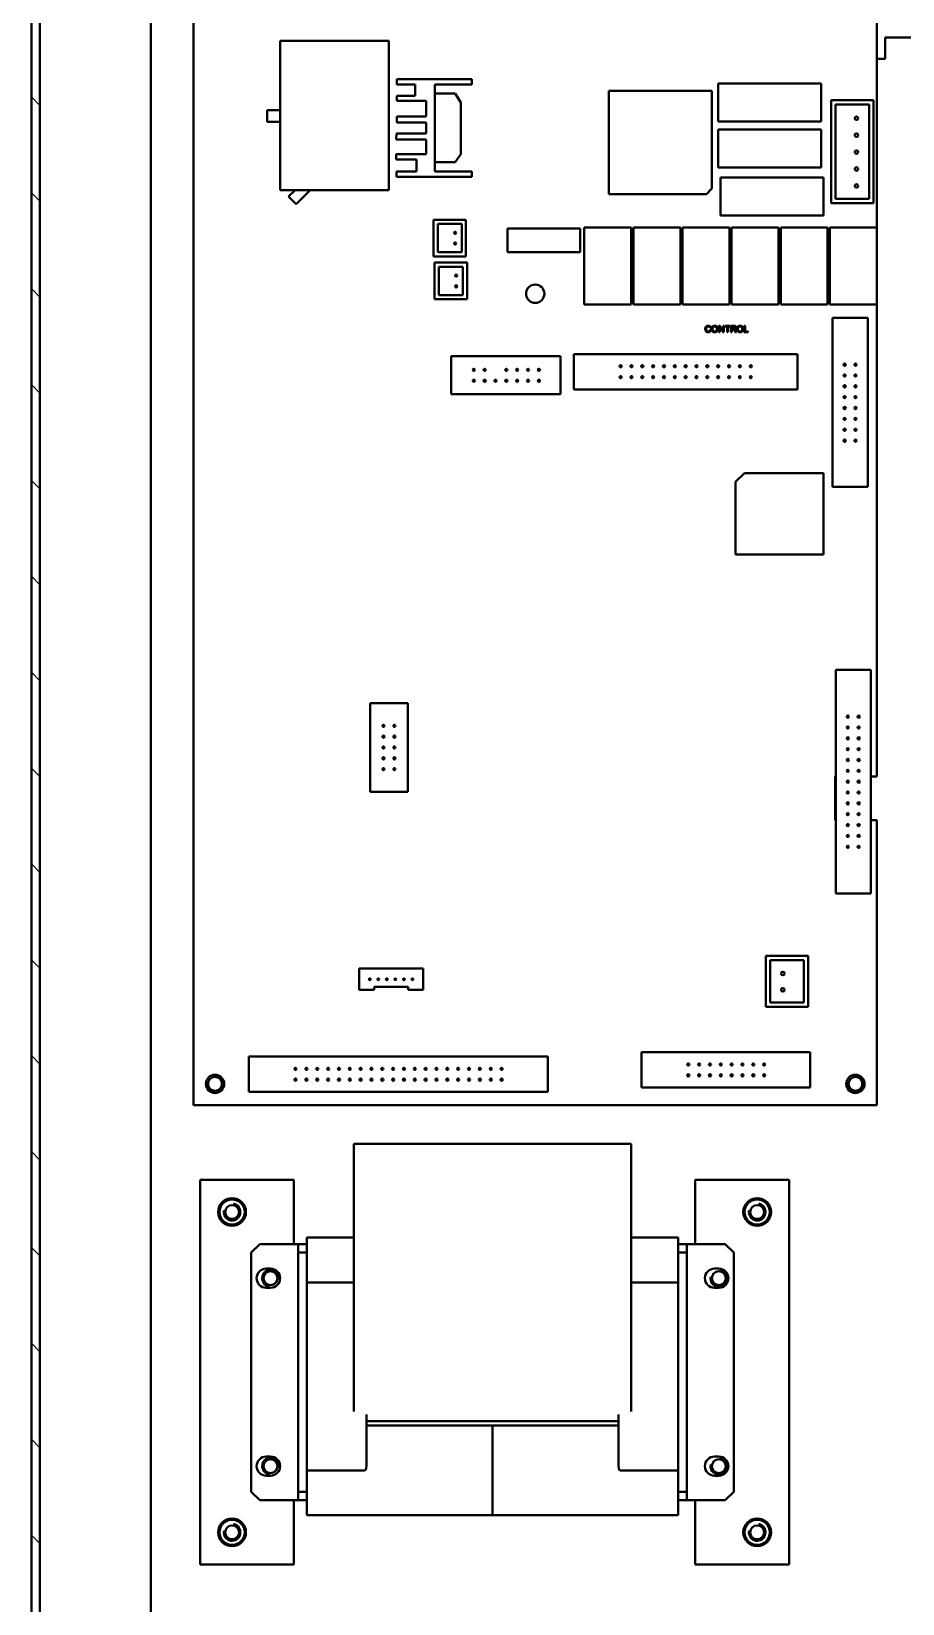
# Model space of a CAD drawing. Header units: millimetres. Extents: x 0 to 4205, y 0 to 2970.
# Drawn here: x 3500.2 to 3704.3, y 1265.8 to 1633.9 of the extents above; entities that cross this region are included whole.
import ezdxf

# ---------------------------------------------------------------- set-up
doc = ezdxf.new("R2010")
doc.units = ezdxf.units.MM
doc.header["$LTSCALE"] = 5
for name, color, linetype, lineweight in [('가시적인 것(ISO)', 3, 'Continuous', 40), ('가시적인 좁은 것(ISO)', 3, 'Continuous', 35), ('해치(ISO)', 7, 'Continuous', 18)]:
    doc.layers.add(name, color=color, linetype=linetype, lineweight=lineweight)

msp = doc.modelspace()

# ---------------------------------------------------------------- hatches: boundary and pattern name
at = {"layer": '해치(ISO)'}
h = msp.add_hatch(dxfattribs=at)
h.set_pattern_fill('ANSI31', color=256, scale=127, angle=90.00021, style=0)
h.set_pattern_definition([(135.0002, (0, 0), (-11.22528, -11.22536), [])])
h.paths.add_polyline_path([(3500.2192, 1764.4384), (3500.2192, 1124.4384), (3900.2192, 1124.4384), (3900.2192, 1764.4384)])
h.paths.add_polyline_path([(3502.2192, 1126.4384), (3502.2192, 1762.4384), (3898.2192, 1762.4384), (3898.2192, 1126.4384)], flags=0)

# ---------------------------------------------------------------- linework, layer by layer
at = {"layer": '가시적인 것(ISO)'}
for p, q in [((3500.2192, 1764.4384), (3500.2192, 1124.4384)), ((3502.2192, 1126.4384), (3502.2192, 1762.4384)), ((3528.2192, 1171.4384), (3528.2192, 1673.4384)), ((3538.2192, 1642.4481), (3538.2192, 1382.4481)), ((3698.2192, 1459.4481), (3698.2192, 1642.4481)), ((3558.4711, 1631.6955), (3558.4711, 1596.6985)), ((3583.9688, 1631.6955), (3558.4711, 1631.6955)), ((3583.9688, 1596.6985), (3583.9688, 1631.6955)), ((3700.2192, 1632.4384), (3869.2192, 1632.4384)), ((3700.2192, 1632.4384), (3700.2192, 1628.4384)), ((3700.2192, 1627.4384), (3698.2192, 1627.4384)), ((3700.2192, 1628.4384), (3700.2192, 1627.4384)), ((3585.8177, 1622.6906), (3585.8177, 1621.4206)), ((3603.3436, 1622.6906), (3585.8177, 1622.6906)), ((3585.8177, 1621.4206), (3590.1357, 1621.4206)), ((3590.1357, 1621.4206), (3590.1357, 1618.7536)), ((3594.7077, 1621.4206), (3603.3436, 1621.4206)), ((3594.7077, 1601.1007), (3594.7077, 1621.4206)), ((3603.3436, 1621.4206), (3603.3436, 1622.6906)), ((3635.4942, 1619.9231), (3635.4942, 1595.7931)), ((3659.6242, 1619.9231), (3635.4942, 1619.9231)), ((3659.6242, 1597.0631), (3659.6242, 1619.9231)), ((3661.1092, 1621.6431), (3661.1092, 1612.7531)), ((3685.2392, 1621.6431), (3661.1092, 1621.6431)), ((3685.2392, 1612.7531), (3685.2392, 1621.6431)), ((3585.8177, 1618.7536), (3585.8177, 1617.6106)), ((3590.1357, 1618.7536), (3585.8177, 1618.7536)), ((3585.8177, 1617.6106), (3592.6757, 1617.6106)), ((3592.6757, 1617.6106), (3592.6757, 1613.9276)), ((3594.7332, 1619.2996), (3594.7332, 1603.2216)), ((3599.5015, 1619.2996), (3594.7332, 1619.2996)), ((3600.7782, 1617.2606), (3599.5015, 1619.2996)), ((3600.7782, 1605.1608), (3600.7782, 1617.2606)), ((3697.4316, 1617.7641), (3687.5256, 1617.7641)), ((3687.5256, 1617.7641), (3687.5256, 1593.6341)), ((3688.5256, 1594.6341), (3688.5256, 1616.7641)), ((3688.5256, 1616.7641), (3696.4316, 1616.7641)), ((3696.4316, 1616.7641), (3696.4316, 1594.6341)), ((3697.4316, 1593.6341), (3697.4316, 1617.7641)), ((3555.4692, 1612.6981), (3555.4692, 1615.4481)), ((3555.4692, 1615.4481), (3558.4711, 1615.4481)), ((3558.4711, 1612.6981), (3555.4692, 1612.6981)), ((3585.8177, 1613.9276), (3585.8177, 1612.5306)), ((3592.6757, 1613.9276), (3585.8177, 1613.9276)), ((3585.8177, 1612.5306), (3592.6757, 1612.5306)), ((3592.6757, 1612.5306), (3592.6757, 1609.9907)), ((3661.1092, 1612.7531), (3685.2392, 1612.7531)), ((3585.7162, 1609.9907), (3585.6907, 1608.5937)), ((3592.6757, 1609.9907), (3585.7162, 1609.9907)), ((3661.1092, 1610.8931), (3661.1092, 1602.0031)), ((3685.2392, 1610.8931), (3661.1092, 1610.8931)), ((3685.2392, 1602.0031), (3685.2392, 1610.8931)), ((3585.6907, 1608.5937), (3592.6757, 1608.5937)), ((3585.6907, 1605.1647), (3585.6907, 1603.8947)), ((3592.6757, 1605.1647), (3585.6907, 1605.1647)), ((3592.6757, 1608.5937), (3592.6757, 1605.1647)), ((3599.5015, 1603.2216), (3600.7782, 1605.1608)), ((3585.6907, 1603.8947), (3590.3897, 1603.8947)), ((3590.3897, 1603.8947), (3590.3897, 1601.1007)), ((3594.7332, 1603.2216), (3599.5015, 1603.2216)), ((3661.1092, 1602.0031), (3685.2392, 1602.0031)), ((3585.7162, 1601.1007), (3585.7162, 1599.8307)), ((3590.3897, 1601.1007), (3585.7162, 1601.1007)), ((3585.7162, 1599.8307), (3603.3436, 1599.8307)), ((3603.3436, 1601.1007), (3594.7077, 1601.1007)), ((3603.3436, 1599.8307), (3603.3436, 1601.1007)), ((3661.6092, 1599.6431), (3661.6092, 1590.7531)), ((3685.7392, 1599.6431), (3661.6092, 1599.6431)), ((3685.7392, 1590.7531), (3685.7392, 1599.6431)), ((3558.4711, 1596.6985), (3583.9688, 1596.6985)), ((3560.4692, 1595.1981), (3561.9696, 1596.6985)), ((3562.2192, 1593.4481), (3560.4692, 1595.1981)), ((3565.4696, 1596.6985), (3562.2192, 1593.4481)), ((3635.4942, 1595.7931), (3658.3542, 1595.7931)), ((3658.3542, 1595.7931), (3659.6242, 1597.0631)), ((3696.4316, 1594.6341), (3688.5256, 1594.6341)), ((3661.6092, 1590.7531), (3685.7392, 1590.7531)), ((3687.5256, 1593.6341), (3697.4316, 1593.6341)), ((3602.0092, 1589.7859), (3594.3892, 1589.7859)), ((3594.3892, 1589.7859), (3594.3892, 1581.1499)), ((3595.3892, 1582.1499), (3595.3892, 1588.7859)), ((3595.3892, 1588.7859), (3601.0092, 1588.7859)), ((3601.0092, 1588.7859), (3601.0092, 1582.1499)), ((3602.0092, 1581.1499), (3602.0092, 1589.7859)), ((3611.7166, 1587.7002), (3611.7166, 1582.1981)), ((3612.7194, 1587.6981), (3611.7166, 1587.7002)), ((3627.7194, 1587.6981), (3612.7194, 1587.6981)), ((3628.7294, 1587.7002), (3627.7194, 1587.6981)), ((3628.7294, 1582.1981), (3628.7294, 1587.7002)), ((3629.7193, 1587.9479), (3629.7193, 1569.9482)), ((3640.7191, 1587.9479), (3629.7193, 1587.9479)), ((3640.7191, 1569.9482), (3640.7191, 1587.9479)), ((3641.2193, 1587.9479), (3641.2193, 1569.9482)), ((3652.2191, 1587.9479), (3641.2193, 1587.9479)), ((3652.2191, 1569.9482), (3652.2191, 1587.9479)), ((3652.7193, 1587.9479), (3652.7193, 1569.9482)), ((3663.7191, 1587.9479), (3652.7193, 1587.9479)), ((3663.7191, 1569.9482), (3663.7191, 1587.9479)), ((3675.2191, 1587.9479), (3664.2193, 1587.9479)), ((3664.2193, 1587.9479), (3664.2193, 1569.9482)), ((3675.2191, 1569.9482), (3675.2191, 1587.9479)), ((3675.7193, 1587.9479), (3675.7193, 1569.9482)), ((3686.7191, 1587.9479), (3675.7193, 1587.9479)), ((3686.7191, 1569.9482), (3686.7191, 1587.9479)), ((3687.2193, 1587.9479), (3687.2193, 1569.9482)), ((3698.2191, 1587.9479), (3687.2193, 1587.9479)), ((3698.2191, 1569.9482), (3698.2191, 1587.9479)), ((3594.3892, 1581.1499), (3602.0092, 1581.1499)), ((3602.2592, 1579.7859), (3594.6392, 1579.7859)), ((3594.6392, 1579.7859), (3594.6392, 1571.1499)), ((3601.0092, 1582.1499), (3595.3892, 1582.1499)), ((3602.2592, 1571.1499), (3602.2592, 1579.7859)), ((3611.7166, 1582.1981), (3628.7294, 1582.1981)), ((3595.6392, 1572.1499), (3595.6392, 1578.7859)), ((3595.6392, 1578.7859), (3601.2592, 1578.7859)), ((3601.2592, 1578.7859), (3601.2592, 1572.1499)), ((3601.2592, 1572.1499), (3595.6392, 1572.1499)), ((3594.6392, 1571.1499), (3602.2592, 1571.1499)), ((3629.7193, 1569.9482), (3640.7191, 1569.9482)), ((3641.2193, 1569.9482), (3652.2191, 1569.9482)), ((3652.7193, 1569.9482), (3663.7191, 1569.9482)), ((3664.2193, 1569.9482), (3675.2191, 1569.9482)), ((3675.7193, 1569.9482), (3686.7191, 1569.9482)), ((3687.2193, 1569.9482), (3698.2191, 1569.9482)), ((3659.1609, 1564.4908), (3659.3564, 1564.5376)), ((3661.4589, 1564.9481), (3661.2554, 1564.9481)), ((3661.2554, 1564.9481), (3661.2554, 1563.4481)), ((3661.4452, 1563.4481), (3661.4452, 1564.6257)), ((3661.4452, 1564.6257), (3662.2341, 1563.4481)), ((3662.2478, 1563.7705), (3661.4589, 1564.9481)), ((3662.4376, 1564.9481), (3662.2478, 1564.9481)), ((3662.2478, 1564.9481), (3662.2478, 1563.7705)), ((3662.4376, 1563.4481), (3662.4376, 1564.9481)), ((3663.8473, 1564.9481), (3662.6582, 1564.9481)), ((3662.6582, 1564.9481), (3662.6582, 1564.7709)), ((3662.6582, 1564.7709), (3663.1521, 1564.7709)), ((3663.1521, 1564.7709), (3663.1521, 1563.4481)), ((3663.3511, 1563.4481), (3663.3511, 1564.7709)), ((3663.3511, 1564.7709), (3663.8473, 1564.7709)), ((3663.8473, 1564.7709), (3663.8473, 1564.9481)), ((3664.7196, 1564.9481), (3664.0542, 1564.9481)), ((3664.0542, 1564.9481), (3664.0542, 1563.4481)), ((3664.2531, 1564.2861), (3664.2531, 1564.7823)), ((3664.2531, 1564.7823), (3664.7276, 1564.7823)), ((3667.3857, 1564.9481), (3667.1868, 1564.9481)), ((3667.1868, 1564.9481), (3667.1868, 1563.4481)), ((3667.3857, 1563.6253), (3667.3857, 1564.9481)), ((3687.8443, 1566.8312), (3687.8417, 1561.5565)), ((3696.1365, 1566.8312), (3687.8443, 1566.8312)), ((3696.1602, 1527.2631), (3696.1365, 1566.8312)), ((3659.3816, 1563.9248), (3659.1826, 1563.9751)), ((3661.2554, 1563.4481), (3661.4452, 1563.4481)), ((3662.2341, 1563.4481), (3662.4376, 1563.4481)), ((3663.1521, 1563.4481), (3663.3511, 1563.4481)), ((3664.0542, 1563.4481), (3664.2531, 1563.4481)), ((3664.6796, 1564.2861), (3664.2531, 1564.2861)), ((3664.2531, 1563.4481), (3664.2531, 1564.1146)), ((3664.2531, 1564.1146), (3664.4829, 1564.1146)), ((3664.9277, 1563.7602), (3665.1266, 1563.4481)), ((3665.3747, 1563.4481), (3665.1152, 1563.8562)), ((3665.1266, 1563.4481), (3665.3747, 1563.4481)), ((3667.1868, 1563.4481), (3668.1243, 1563.4481)), ((3668.1243, 1563.6253), (3667.3857, 1563.6253)), ((3668.1243, 1563.4481), (3668.1243, 1563.6253)), ((3687.8417, 1561.5565), (3687.8417, 1527.2631)), ((3624.1692, 1557.7931), (3598.5152, 1557.7931)), ((3598.5152, 1557.7931), (3598.5152, 1548.9031)), ((3624.1692, 1548.9031), (3624.1692, 1557.7931)), ((3627.2632, 1558.3002), (3627.2632, 1550.0452)), ((3679.6689, 1558.3002), (3627.2632, 1558.3002)), ((3679.671, 1550.3119), (3679.6689, 1558.3002)), ((3627.2632, 1550.0452), (3679.671, 1550.0452)), ((3679.671, 1550.0452), (3679.671, 1550.3119)), ((3598.5152, 1548.9031), (3624.1692, 1548.9031)), ((3667.2193, 1530.4528), (3665.1695, 1528.403)), ((3665.1695, 1528.403), (3665.1695, 1511.4032)), ((3685.7689, 1530.4477), (3667.2193, 1530.4528)), ((3685.7689, 1511.4032), (3685.7689, 1530.4477)), ((3687.8417, 1527.2631), (3696.1602, 1527.2631)), ((3665.1695, 1511.4032), (3685.7689, 1511.4032)), ((3696.6054, 1484.3999), (3688.6171, 1484.3978)), ((3688.6171, 1484.3978), (3688.6171, 1431.9921)), ((3696.8721, 1484.3999), (3696.6054, 1484.3999)), ((3696.8721, 1431.9921), (3696.8721, 1484.3999)), ((3579.5242, 1476.6121), (3579.5242, 1455.7841)), ((3588.4142, 1476.6121), (3579.5242, 1476.6121)), ((3588.4142, 1455.7841), (3588.4142, 1476.6121)), ((3688.4692, 1449.1981), (3688.4692, 1459.4481)), ((3688.4692, 1459.4481), (3688.6171, 1459.4481)), ((3696.8721, 1459.4481), (3698.2192, 1459.4481)), ((3579.5242, 1455.7841), (3588.4142, 1455.7841)), ((3688.6171, 1449.1981), (3688.4692, 1449.1981)), ((3698.2192, 1449.1981), (3696.8721, 1449.1981)), ((3698.2192, 1382.4481), (3698.2192, 1449.1981)), ((3688.6171, 1431.9921), (3696.8721, 1431.9921)), ((3672.2568, 1417.3925), (3672.2568, 1405.5058)), ((3682.1628, 1417.3925), (3672.2568, 1417.3925)), ((3682.1628, 1405.5058), (3682.1628, 1417.3925)), ((3576.9694, 1414.4479), (3576.9694, 1409.4483)), ((3591.969, 1414.4479), (3576.9694, 1414.4479)), ((3591.969, 1409.4483), (3591.969, 1414.4479)), ((3673.2568, 1406.5058), (3673.2568, 1416.3925)), ((3673.2568, 1416.3925), (3681.1628, 1416.3925)), ((3681.1628, 1416.3925), (3681.1628, 1406.5058)), ((3580.4696, 1410.1985), (3588.4693, 1410.1985)), ((3580.4696, 1409.4483), (3580.4696, 1410.1985)), ((3588.4693, 1410.1985), (3588.4693, 1409.4483)), ((3576.9694, 1409.4483), (3580.4696, 1409.4483)), ((3588.4693, 1409.4483), (3591.969, 1409.4483)), ((3681.1628, 1406.5058), (3673.2568, 1406.5058)), ((3672.2568, 1405.5058), (3682.1628, 1405.5058)), ((3621.1442, 1393.8256), (3551.1672, 1393.8256)), ((3551.1672, 1393.8256), (3551.1672, 1385.5706)), ((3621.1442, 1385.5706), (3621.1442, 1393.8256)), ((3682.6542, 1394.8891), (3643.0861, 1394.8654)), ((3643.0861, 1394.8654), (3643.0861, 1386.5732)), ((3682.6542, 1386.5706), (3682.6542, 1394.8891)), ((3551.1672, 1385.5706), (3621.1442, 1385.5706)), ((3643.0861, 1386.5732), (3648.3608, 1386.5706)), ((3648.3608, 1386.5706), (3682.6542, 1386.5706)), ((3538.2192, 1382.4481), (3698.2192, 1382.4481)), ((3575.7192, 1373.4384), (3575.7192, 1310.7369)), ((3575.7192, 1373.4384), (3640.7192, 1373.4384)), ((3640.7192, 1310.7369), (3640.7192, 1373.4384)), ((3539.7192, 1364.9384), (3561.7192, 1364.9384)), ((3539.7192, 1274.9384), (3539.7192, 1364.9384)), ((3561.7192, 1349.9384), (3561.7192, 1364.9384)), ((3655.7192, 1364.9384), (3655.7192, 1349.9384)), ((3655.7192, 1364.9384), (3677.7192, 1364.9384)), ((3677.7192, 1364.9384), (3677.7192, 1274.9384)), ((3564.7192, 1351.4384), (3564.7192, 1349.9384)), ((3564.7192, 1351.4384), (3575.7192, 1351.4384)), ((3651.7192, 1351.4384), (3640.7192, 1351.4384)), ((3651.7192, 1349.9384), (3651.7192, 1351.4384)), ((3551.7192, 1347.9384), (3553.7192, 1349.9384)), ((3551.7192, 1347.9384), (3551.7192, 1291.9384)), ((3553.7192, 1349.9384), (3560.7192, 1349.9384)), ((3560.7192, 1349.9384), (3562.7192, 1349.9384)), ((3562.7192, 1349.9384), (3562.7192, 1347.9384)), ((3564.7192, 1349.9384), (3562.7192, 1349.9384)), ((3562.7192, 1347.9384), (3564.7192, 1347.9384)), ((3562.7192, 1347.9384), (3562.7192, 1291.9384)), ((3564.7192, 1347.9384), (3564.7192, 1349.9384)), ((3564.7192, 1347.9384), (3564.7192, 1344.1399)), ((3651.7192, 1349.9384), (3651.7192, 1347.9384)), ((3653.7192, 1349.9384), (3651.7192, 1349.9384)), ((3651.7192, 1347.9384), (3653.7192, 1347.9384)), ((3651.7192, 1344.1399), (3651.7192, 1347.9384)), ((3653.7192, 1347.9384), (3653.7192, 1349.9384)), ((3655.7192, 1349.9384), (3653.7192, 1349.9384)), ((3653.7192, 1291.9384), (3653.7192, 1347.9384)), ((3662.7192, 1349.9384), (3655.7192, 1349.9384)), ((3662.7192, 1349.9384), (3664.7192, 1347.9384)), ((3664.7192, 1291.9384), (3664.7192, 1347.9384)), ((3555.2192, 1344.1884), (3556.2192, 1344.1884)), ((3564.7192, 1344.1399), (3564.7192, 1340.9384)), ((3651.7192, 1340.9384), (3651.7192, 1344.1399)), ((3660.2192, 1344.1884), (3661.2192, 1344.1884)), ((3564.7192, 1340.4384), (3564.7192, 1340.9384)), ((3575.7192, 1340.9384), (3564.7192, 1340.9384)), ((3564.7192, 1297.4384), (3564.7192, 1340.4384)), ((3651.7192, 1340.9384), (3640.7192, 1340.9384)), ((3651.7192, 1340.9384), (3651.7192, 1340.4384)), ((3651.7192, 1340.4384), (3651.7192, 1297.4384)), ((3556.2192, 1339.6884), (3555.2192, 1339.6884)), ((3661.2192, 1339.6884), (3660.2192, 1339.6884)), ((3578.7192, 1300.1243), (3578.7192, 1310.0167)), ((3578.7192, 1308.4384), (3637.7192, 1308.4384)), ((3578.7192, 1307.4384), (3608.2192, 1307.4384)), ((3608.2192, 1307.4384), (3608.2192, 1286.4384)), ((3637.7192, 1307.4384), (3608.2192, 1307.4384)), ((3608.2192, 1286.4384), (3608.2192, 1307.4384)), ((3637.7192, 1310.0167), (3637.7192, 1300.1243)), ((3555.2192, 1300.1884), (3556.2192, 1300.1884)), ((3660.2192, 1300.1884), (3661.2192, 1300.1884)), ((3564.7192, 1296.9384), (3564.7192, 1297.4384)), ((3564.7192, 1296.9384), (3576.7192, 1296.9384)), ((3564.7192, 1296.9384), (3564.7192, 1293.7368)), ((3578.1352, 1296.9384), (3576.7192, 1296.9384)), ((3639.7192, 1296.9384), (3638.3032, 1296.9384)), ((3639.7192, 1296.9384), (3651.7192, 1296.9384)), ((3651.7192, 1297.4384), (3651.7192, 1296.9384)), ((3651.7192, 1293.7368), (3651.7192, 1296.9384)), ((3556.2192, 1295.6884), (3555.2192, 1295.6884)), ((3564.7192, 1293.7368), (3564.7192, 1291.9384)), ((3651.7192, 1291.9384), (3651.7192, 1293.7368)), ((3661.2192, 1295.6884), (3660.2192, 1295.6884)), ((3553.7192, 1289.9384), (3551.7192, 1291.9384)), ((3553.7192, 1289.9384), (3560.7192, 1289.9384)), ((3560.7192, 1289.9384), (3562.7192, 1289.9384)), ((3561.7192, 1274.9384), (3561.7192, 1289.9384)), ((3562.7192, 1291.9384), (3562.7192, 1289.9384)), ((3564.7192, 1291.9384), (3562.7192, 1291.9384)), ((3562.7192, 1289.9384), (3564.7192, 1289.9384)), ((3564.7192, 1289.9384), (3564.7192, 1291.9384)), ((3564.7192, 1289.9384), (3564.7192, 1286.4384)), ((3653.7192, 1291.9384), (3651.7192, 1291.9384)), ((3651.7192, 1291.9384), (3651.7192, 1289.9384)), ((3651.7192, 1289.9384), (3653.7192, 1289.9384)), ((3651.7192, 1286.4384), (3651.7192, 1289.9384)), ((3653.7192, 1289.9384), (3653.7192, 1291.9384)), ((3655.7192, 1289.9384), (3653.7192, 1289.9384)), ((3662.7192, 1289.9384), (3655.7192, 1289.9384)), ((3655.7192, 1289.9384), (3655.7192, 1274.9384)), ((3664.7192, 1291.9384), (3662.7192, 1289.9384)), ((3564.7192, 1286.4384), (3608.2192, 1286.4384)), ((3651.7192, 1286.4384), (3608.2192, 1286.4384)), ((3561.7192, 1274.9384), (3539.7192, 1274.9384)), ((3677.7192, 1274.9384), (3655.7192, 1274.9384))]:
    msp.add_line(p, q, dxfattribs=at)
for centre, radius in [((3693.4692, 1613.5477), 0.4), ((3693.4692, 1609.5853), 0.4), ((3693.4692, 1605.6229), 0.4), ((3693.4692, 1601.6605), 0.4), ((3693.4692, 1597.6981), 0.4), ((3599.4692, 1586.6981), 0.2499), ((3599.4692, 1584.1979), 0.2499), ((3599.7192, 1576.6981), 0.2499), ((3599.7192, 1574.1979), 0.2499), ((3618.2192, 1572.4481), 2.15), ((3603.8492, 1554.6181), 0.2499), ((3606.3892, 1554.6181), 0.2499), ((3611.4692, 1554.6181), 0.2499), ((3614.0092, 1554.6181), 0.2499), ((3616.5492, 1554.6181), 0.2499), ((3619.0892, 1554.6181), 0.2499), ((3638.2292, 1555.4681), 0.2499), ((3640.7692, 1555.4681), 0.2499), ((3643.3092, 1555.4681), 0.2499), ((3645.8492, 1555.4681), 0.2499), ((3648.3892, 1555.4681), 0.2499), ((3650.9292, 1555.4681), 0.2499), ((3653.4692, 1555.4681), 0.2499), ((3656.0092, 1555.4681), 0.2499), ((3658.5492, 1555.4681), 0.2499), ((3661.0892, 1555.4681), 0.2499), ((3663.6292, 1555.4681), 0.2499), ((3666.1692, 1555.4681), 0.2499), ((3668.7092, 1555.4681), 0.2499), ((3690.6992, 1555.8415), 0.2499), ((3690.6992, 1553.3015), 0.2499), ((3693.2392, 1555.8415), 0.2499), ((3693.2392, 1553.3015), 0.2499), ((3603.8492, 1552.0781), 0.2499), ((3606.3892, 1552.0781), 0.2499), ((3608.9292, 1552.0781), 0.2499), ((3611.4692, 1552.0781), 0.2499), ((3614.0092, 1552.0781), 0.2499), ((3616.5492, 1552.0781), 0.2499), ((3619.0892, 1552.0781), 0.2499), ((3638.2292, 1552.9281), 0.2499), ((3640.7692, 1552.9281), 0.2499), ((3643.3092, 1552.9281), 0.2499), ((3645.8492, 1552.9281), 0.2499), ((3648.3892, 1552.9281), 0.2499), ((3650.9292, 1552.9281), 0.2499), ((3653.4692, 1552.9281), 0.2499), ((3656.0092, 1552.9281), 0.2499), ((3658.5492, 1552.9281), 0.2499), ((3661.0892, 1552.9281), 0.2499), ((3663.6292, 1552.9281), 0.2499), ((3666.1692, 1552.9281), 0.2499), ((3668.7092, 1552.9281), 0.2499), ((3690.6992, 1550.7615), 0.2499), ((3693.2392, 1550.7615), 0.2499), ((3690.6992, 1548.2215), 0.2499), ((3693.2392, 1548.2215), 0.2499), ((3690.6992, 1545.6815), 0.2499), ((3690.6992, 1543.1415), 0.2499), ((3693.2392, 1545.6815), 0.2499), ((3693.2392, 1543.1415), 0.2499), ((3690.6992, 1540.6015), 0.2499), ((3693.2392, 1540.6015), 0.2499), ((3690.6992, 1538.0615), 0.2499), ((3693.2392, 1538.0615), 0.2499), ((3691.4492, 1473.4381), 0.2499), ((3693.9892, 1473.4381), 0.2499), ((3582.6992, 1471.2781), 0.2499), ((3582.6992, 1468.7381), 0.2499), ((3585.2392, 1471.2781), 0.2499), ((3585.2392, 1468.7381), 0.2499), ((3691.4492, 1470.8981), 0.2499), ((3693.9892, 1470.8981), 0.2499), ((3582.6992, 1466.1981), 0.2499), ((3585.2392, 1466.1981), 0.2499), ((3691.4492, 1468.3581), 0.2499), ((3691.4492, 1465.8181), 0.2499), ((3693.9892, 1468.3581), 0.2499), ((3693.9892, 1465.8181), 0.2499), ((3582.6992, 1463.6581), 0.2499), ((3582.6992, 1461.1181), 0.2499), ((3585.2392, 1463.6581), 0.2499), ((3585.2392, 1461.1181), 0.2499), ((3691.4492, 1463.2781), 0.2499), ((3693.9892, 1463.2781), 0.2499), ((3691.4492, 1460.7381), 0.2499), ((3691.4492, 1458.1981), 0.2499), ((3693.9892, 1460.7381), 0.2499), ((3693.9892, 1458.1981), 0.2499), ((3691.4492, 1455.6581), 0.2499), ((3693.9892, 1455.6581), 0.2499), ((3691.4492, 1453.1181), 0.2499), ((3691.4492, 1450.5781), 0.2499), ((3693.9892, 1453.1181), 0.2499), ((3693.9892, 1450.5781), 0.2499), ((3691.4492, 1448.0381), 0.2499), ((3693.9892, 1448.0381), 0.2499), ((3691.4492, 1445.4981), 0.2499), ((3691.4492, 1442.9581), 0.2499), ((3693.9892, 1445.4981), 0.2499), ((3693.9892, 1442.9581), 0.2499), ((3676.2192, 1413.2777), 0.4), ((3579.4692, 1411.9481), 0.1998), ((3581.4695, 1411.9481), 0.1998), ((3583.4693, 1411.9481), 0.1998), ((3585.4696, 1411.9481), 0.1998), ((3587.4694, 1411.9481), 0.1998), ((3589.4692, 1411.9481), 0.1998), ((3676.2192, 1409.4682), 0.4), ((3654.0758, 1391.9681), 0.2499), ((3656.6158, 1391.9681), 0.2499), ((3659.1558, 1391.9681), 0.2499), ((3661.6958, 1391.9681), 0.2499), ((3664.2358, 1391.9681), 0.2499), ((3666.7758, 1391.9681), 0.2499), ((3669.3158, 1391.9681), 0.2499), ((3671.8558, 1391.9681), 0.2499), ((3543.2192, 1387.4481), 2.15), ((3543.2192, 1387.4384), 1.621), ((3562.0892, 1390.9681), 0.2499), ((3562.0892, 1388.4281), 0.2499), ((3564.6292, 1390.9681), 0.2499), ((3564.6292, 1388.4281), 0.2499), ((3567.1692, 1390.9681), 0.2499), ((3567.1692, 1388.4281), 0.2499), ((3569.7092, 1390.9681), 0.2499), ((3569.7092, 1388.4281), 0.2499), ((3572.2492, 1390.9681), 0.2499), ((3572.2492, 1388.4281), 0.2499), ((3574.7892, 1390.9681), 0.2499), ((3574.7892, 1388.4281), 0.2499), ((3577.3292, 1390.9681), 0.2499), ((3577.3292, 1388.4281), 0.2499), ((3579.8692, 1390.9681), 0.2499), ((3579.8692, 1388.4281), 0.2499), ((3582.4092, 1390.9681), 0.2499), ((3582.4092, 1388.4281), 0.2499), ((3584.9492, 1390.9681), 0.2499), ((3584.9492, 1388.4281), 0.2499), ((3587.4892, 1390.9681), 0.2499), ((3587.4892, 1388.4281), 0.2499), ((3590.0292, 1390.9681), 0.2499), ((3590.0292, 1388.4281), 0.2499), ((3592.5692, 1390.9681), 0.2499), ((3592.5692, 1388.4281), 0.2499), ((3595.1092, 1390.9681), 0.2499), ((3595.1092, 1388.4281), 0.2499), ((3597.6492, 1390.9681), 0.2499), ((3597.6492, 1388.4281), 0.2499), ((3600.1892, 1390.9681), 0.2499), ((3600.1892, 1388.4281), 0.2499), ((3602.7292, 1390.9681), 0.2499), ((3602.7292, 1388.4281), 0.2499), ((3605.2692, 1390.9681), 0.2499), ((3605.2692, 1388.4281), 0.2499), ((3607.8092, 1390.9681), 0.2499), ((3607.8092, 1388.4281), 0.2499), ((3610.3492, 1390.9681), 0.2499), ((3610.3492, 1388.4281), 0.2499), ((3654.0758, 1389.4281), 0.2499), ((3656.6158, 1389.4281), 0.2499), ((3659.1558, 1389.4281), 0.2499), ((3661.6958, 1389.4281), 0.2499), ((3664.2358, 1389.4281), 0.2499), ((3666.7758, 1389.4281), 0.2499), ((3669.3158, 1389.4281), 0.2499), ((3671.8558, 1389.4281), 0.2499), ((3693.2192, 1387.4481), 2.15), ((3693.2192, 1387.4384), 1.621), ((3547.2192, 1357.4384), 3.25), ((3547.2192, 1357.4384), 2.95), ((3547.2192, 1357.4384), 1.621), ((3670.2192, 1357.4384), 3.25), ((3670.2192, 1357.4384), 2.95), ((3670.2192, 1357.4384), 1.621), ((3556.2192, 1341.9384), 1.621), ((3661.2192, 1341.9384), 1.621), ((3556.2192, 1297.9384), 1.621), ((3661.2192, 1297.9384), 1.621), ((3547.2192, 1282.4384), 3.25), ((3547.2192, 1282.4384), 2.95), ((3670.2192, 1282.4384), 3.25), ((3670.2192, 1282.4384), 2.95), ((3547.2192, 1282.4384), 1.621), ((3670.2192, 1282.4384), 1.621)]:
    msp.add_circle(centre, radius, dxfattribs=at)
for centre, start, end in [((3555.2192, 1341.9384), 90, 270), ((3556.2192, 1341.9384), 270, 90), ((3660.2192, 1341.9384), 90, 270), ((3661.2192, 1341.9384), 270, 90), ((3555.2192, 1297.9384), 90, 270), ((3556.2192, 1297.9384), 270, 90), ((3660.2192, 1297.9384), 90, 270), ((3661.2192, 1297.9384), 270, 90)]:
    msp.add_arc(centre, 2.25, start, end, dxfattribs=at)
for points, knots in [([(3658.7642, 1564.9744), (3658.7096, 1564.9744), (3658.6553, 1564.9693), (3658.55, 1564.9475), (3658.4999, 1564.9313), (3658.3535, 1564.8657), (3658.2927, 1564.8121), (3658.189, 1564.707), (3658.1454, 1564.6273), (3658.0728, 1564.4481), (3658.0553, 1564.329), (3658.0553, 1564.2095)], [-0.0791509881, -0.0791509881, -0.0791509881, -0.0791509881, -0.0737747133, -0.0737747133, -0.0685629922, -0.0685629922, -0.0579763935, -0.0579763935, -0.0358476133, -0.0358476133, 0, 0, 0, 0]), ([(3658.26, 1564.2106), (3658.26, 1564.2671), (3658.2651, 1564.3232), (3658.2805, 1564.4053), (3658.2946, 1564.4758), (3658.3455, 1564.5917), (3658.377, 1564.6379), (3658.4499, 1564.7086), (3658.494, 1564.7428), (3658.6205, 1564.7939), (3658.69, 1564.804), (3658.7596, 1564.804)], [-0.162916422, -0.162916422, -0.162916422, -0.162916422, -0.097778069, -0.097778069, -0.066492275, -0.066492275, -0.040915567, -0.040915567, -0.020880425, -0.020880425, 0, 0, 0, 0]), ([(3658.7596, 1564.804), (3658.7975, 1564.804), (3658.8356, 1564.8005), (3658.9062, 1564.7841), (3658.9385, 1564.7723), (3659.0149, 1564.7301), (3659.0473, 1564.6983), (3659.1123, 1564.6162), (3659.1407, 1564.5535), (3659.1609, 1564.4908)], [-0.0472892427, -0.0472892427, -0.0472892427, -0.0472892427, -0.0389481875, -0.0389481875, -0.0313548445, -0.0313548445, -0.0197694845, -0.0197694845, 0, 0, 0, 0]), ([(3659.3564, 1564.5376), (3659.341, 1564.5901), (3659.3204, 1564.6409), (3659.2676, 1564.733), (3659.2368, 1564.7736), (3659.1579, 1564.8517), (3659.1, 1564.896), (3658.9397, 1564.9612), (3658.8523, 1564.9744), (3658.7642, 1564.9744)], [-0.0972792478, -0.0972792478, -0.0972792478, -0.0972792478, -0.0738792184, -0.0738792184, -0.0519112306, -0.0519112306, -0.0264288887, -0.0264288887, 0, 0, 0, 0]), ([(3660.2848, 1564.9744), (3660.2323, 1564.9744), (3660.1798, 1564.97), (3660.0799, 1564.9509), (3660.0328, 1564.937), (3659.906, 1564.8829), (3659.8349, 1564.8329), (3659.7323, 1564.7274), (3659.6729, 1564.6563), (3659.5833, 1564.4281), (3659.5668, 1564.3024), (3659.5668, 1564.1786)], [-0.191434658, -0.191434658, -0.191434658, -0.191434658, -0.158898086, -0.158898086, -0.128340582, -0.128340582, -0.073486788, -0.073486788, -0.037140838, -0.037140838, 0, 0, 0, 0]), ([(3659.7714, 1564.1763), (3659.7714, 1564.2435), (3659.7759, 1564.3127), (3659.7981, 1564.4337), (3659.8137, 1564.4885), (3659.859, 1564.5832), (3659.8864, 1564.6237), (3659.9684, 1564.7027), (3660.0237, 1564.7403), (3660.148, 1564.792), (3660.216, 1564.804), (3660.2859, 1564.804)], [-0.0920529338, -0.0920529338, -0.0920529338, -0.0920529338, -0.0718798614, -0.0718798614, -0.0551290579, -0.0551290579, -0.0403925143, -0.0403925143, -0.020979978, -0.020979978, 0, 0, 0, 0]), ([(3661.0016, 1564.1958), (3661.0016, 1564.2608), (3660.9961, 1564.3258), (3660.9721, 1564.4496), (3660.9545, 1564.5078), (3660.8855, 1564.6662), (3660.8319, 1564.7313), (3660.7095, 1564.8549), (3660.623, 1564.8979), (3660.4797, 1564.9575), (3660.3836, 1564.9744), (3660.2848, 1564.9744)], [-0.0648051323, -0.0648051323, -0.0648051323, -0.0648051323, -0.0598132179, -0.0598132179, -0.0551254543, -0.0551254543, -0.0465535424, -0.0465535424, -0.0296573977, -0.0296573977, 0, 0, 0, 0]), ([(3660.2859, 1564.804), (3660.3226, 1564.804), (3660.3592, 1564.8006), (3660.4299, 1564.7859), (3660.4635, 1564.775), (3660.5386, 1564.741), (3660.5918, 1564.7096), (3660.6748, 1564.6236), (3660.715, 1564.571), (3660.7833, 1564.3976), (3660.7969, 1564.2975), (3660.7969, 1564.1981)], [-0.151613626, -0.151613626, -0.151613626, -0.151613626, -0.122079067, -0.122079067, -0.093531566, -0.093531566, -0.055868669, -0.055868669, -0.029820626, -0.029820626, 0, 0, 0, 0]), ([(3665.0489, 1564.5388), (3665.0489, 1564.5178), (3665.0463, 1564.4972), (3665.0357, 1564.4566), (3665.0278, 1564.4372), (3665.0004, 1564.3882), (3664.9813, 1564.3682), (3664.9337, 1564.3294), (3664.9008, 1564.3163), (3664.8196, 1564.2914), (3664.7484, 1564.2861), (3664.6796, 1564.2861)], [-0.0402426554, -0.0402426554, -0.0402426554, -0.0402426554, -0.0373141667, -0.0373141667, -0.0343734531, -0.0343734531, -0.0294558507, -0.0294558507, -0.0206552146, -0.0206552146, 0, 0, 0, 0]), ([(3665.2535, 1564.5388), (3665.2535, 1564.5783), (3665.2487, 1564.6172), (3665.2282, 1564.6928), (3665.213, 1564.7282), (3665.1761, 1564.7898), (3665.1496, 1564.827), (3665.0663, 1564.8929), (3665.0234, 1564.9095), (3664.9107, 1564.9415), (3664.8132, 1564.9481), (3664.7196, 1564.9481)], [-0.0825547849, -0.0825547849, -0.0825547849, -0.0825547849, -0.0677569424, -0.0677569424, -0.0531869856, -0.0531869856, -0.0408591909, -0.0408591909, -0.0280705785, -0.0280705785, 0, 0, 0, 0]), ([(3664.7276, 1564.7823), (3664.7611, 1564.7823), (3664.7956, 1564.7802), (3664.8564, 1564.7701), (3664.8842, 1564.7629), (3664.94, 1564.7391), (3664.9638, 1564.7227), (3665.005, 1564.6805), (3665.0207, 1564.6573), (3665.0437, 1564.6017), (3665.0489, 1564.5706), (3665.0489, 1564.5388)], [-0.0445290439, -0.0445290439, -0.0445290439, -0.0445290439, -0.035100792, -0.035100792, -0.027223574, -0.027223574, -0.0180651464, -0.0180651464, -0.0095409836, -0.0095409836, 0, 0, 0, 0]), ([(3664.8316, 1564.1306), (3664.9003, 1564.1401), (3664.9708, 1564.1571), (3665.0752, 1564.2068), (3665.1137, 1564.2324), (3665.1672, 1564.287), (3665.2004, 1564.3252), (3665.2448, 1564.4326), (3665.2535, 1564.4851), (3665.2535, 1564.5388)], [-0.107141342, -0.107141342, -0.107141342, -0.107141342, -0.063785217, -0.063785217, -0.034876757, -0.034876757, -0.01609894, -0.01609894, 0, 0, 0, 0]), ([(3666.223, 1564.9744), (3666.1705, 1564.9744), (3666.1181, 1564.97), (3666.0181, 1564.9509), (3665.971, 1564.937), (3665.8443, 1564.8829), (3665.7732, 1564.8329), (3665.6706, 1564.7274), (3665.6112, 1564.6563), (3665.5215, 1564.4281), (3665.505, 1564.3024), (3665.505, 1564.1786)], [-0.191434658, -0.191434658, -0.191434658, -0.191434658, -0.158898086, -0.158898086, -0.128340582, -0.128340582, -0.073486788, -0.073486788, -0.037140838, -0.037140838, 0, 0, 0, 0]), ([(3665.7097, 1564.1763), (3665.7097, 1564.2435), (3665.7142, 1564.3127), (3665.7363, 1564.4337), (3665.752, 1564.4885), (3665.7972, 1564.5832), (3665.8247, 1564.6237), (3665.9066, 1564.7027), (3665.962, 1564.7403), (3666.0863, 1564.792), (3666.1542, 1564.804), (3666.2242, 1564.804)], [-0.0920529338, -0.0920529338, -0.0920529338, -0.0920529338, -0.0718798614, -0.0718798614, -0.0551290579, -0.0551290579, -0.0403925143, -0.0403925143, -0.020979978, -0.020979978, 0, 0, 0, 0]), ([(3666.9399, 1564.1958), (3666.9399, 1564.2608), (3666.9344, 1564.3258), (3666.9103, 1564.4496), (3666.8927, 1564.5078), (3666.8238, 1564.6662), (3666.7701, 1564.7313), (3666.6478, 1564.8549), (3666.5612, 1564.8979), (3666.418, 1564.9575), (3666.3219, 1564.9744), (3666.223, 1564.9744)], [-0.0648051323, -0.0648051323, -0.0648051323, -0.0648051323, -0.0598132179, -0.0598132179, -0.0551254543, -0.0551254543, -0.0465535424, -0.0465535424, -0.0296573977, -0.0296573977, 0, 0, 0, 0]), ([(3666.2242, 1564.804), (3666.2609, 1564.804), (3666.2974, 1564.8006), (3666.3682, 1564.7859), (3666.4018, 1564.775), (3666.4768, 1564.741), (3666.5301, 1564.7096), (3666.6131, 1564.6236), (3666.6532, 1564.571), (3666.7215, 1564.3976), (3666.7352, 1564.2975), (3666.7352, 1564.1981)], [-0.151613626, -0.151613626, -0.151613626, -0.151613626, -0.122079067, -0.122079067, -0.093531566, -0.093531566, -0.055868669, -0.055868669, -0.029820626, -0.029820626, 0, 0, 0, 0]), ([(3658.0553, 1564.2095), (3658.0553, 1564.1337), (3658.0627, 1564.0585), (3658.101, 1563.8812), (3658.1337, 1563.8082), (3658.1825, 1563.7059), (3658.2263, 1563.642), (3658.3435, 1563.5299), (3658.4052, 1563.4945), (3658.5599, 1563.4353), (3658.6618, 1563.4229), (3658.7607, 1563.4229)], [-0.0825731983, -0.0825731983, -0.0825731983, -0.0825731983, -0.0765472648, -0.0765472648, -0.0681543941, -0.0681543941, -0.0496523452, -0.0496523452, -0.0296956443, -0.0296956443, 0, 0, 0, 0]), ([(3658.7436, 1563.5933), (3658.7041, 1563.5933), (3658.6651, 1563.5976), (3658.5887, 1563.616), (3658.5524, 1563.6297), (3658.4639, 1563.6755), (3658.4261, 1563.7073), (3658.3506, 1563.7935), (3658.3245, 1563.8515), (3658.2728, 1563.9978), (3658.26, 1564.1053), (3658.26, 1564.2106)], [-0.0683126979, -0.0683126979, -0.0683126979, -0.0683126979, -0.0621299288, -0.0621299288, -0.0560036395, -0.0560036395, -0.0465215241, -0.0465215241, -0.0316085311, -0.0316085311, 0, 0, 0, 0]), ([(3659.1826, 1563.9751), (3659.1715, 1563.9238), (3659.1553, 1563.8729), (3659.1111, 1563.7843), (3659.0849, 1563.7461), (3659.0188, 1563.6797), (3658.9752, 1563.6483), (3658.865, 1563.603), (3658.8048, 1563.5933), (3658.7436, 1563.5933)], [-0.072224994, -0.072224994, -0.072224994, -0.072224994, -0.0528708488, -0.0528708488, -0.0357446962, -0.0357446962, -0.0183662579, -0.0183662579, 0, 0, 0, 0]), ([(3658.7607, 1563.4229), (3658.8213, 1563.4229), (3658.8816, 1563.4294), (3658.9951, 1563.4585), (3659.047, 1563.4798), (3659.1405, 1563.536), (3659.2034, 1563.5814), (3659.3196, 1563.7395), (3659.3573, 1563.8305), (3659.3816, 1563.9248)], [-0.124978161, -0.124978161, -0.124978161, -0.124978161, -0.090793098, -0.090793098, -0.058829882, -0.058829882, -0.029207855, -0.029207855, 0, 0, 0, 0]), ([(3659.5668, 1564.1786), (3659.5668, 1564.1182), (3659.5728, 1564.0584), (3659.5978, 1563.9406), (3659.6164, 1563.8839), (3659.6682, 1563.768), (3659.7108, 1563.6917), (3659.8455, 1563.5591), (3659.9197, 1563.5102), (3660.0905, 1563.4393), (3660.1864, 1563.4229), (3660.2848, 1563.4229)], [-0.141928178, -0.141928178, -0.141928178, -0.141928178, -0.114050022, -0.114050022, -0.086355193, -0.086355193, -0.055472271, -0.055472271, -0.02951929, -0.02951929, 0, 0, 0, 0]), ([(3660.2836, 1563.5933), (3660.2482, 1563.5933), (3660.2128, 1563.5963), (3660.145, 1563.6094), (3660.1128, 1563.619), (3660.0225, 1563.6575), (3659.9708, 1563.6942), (3659.8934, 1563.7735), (3659.8497, 1563.8265), (3659.7837, 1563.9935), (3659.7714, 1564.0855), (3659.7714, 1564.1763)], [-0.130494795, -0.130494795, -0.130494795, -0.130494795, -0.110156795, -0.110156795, -0.090821873, -0.090821873, -0.053822854, -0.053822854, -0.027260357, -0.027260357, 0, 0, 0, 0]), ([(3660.7969, 1564.1981), (3660.7969, 1564.0948), (3660.7832, 1563.9882), (3660.7137, 1563.8237), (3660.6752, 1563.7717), (3660.5887, 1563.6873), (3660.5392, 1563.6537), (3660.4195, 1563.6043), (3660.3523, 1563.5933), (3660.2836, 1563.5933)], [-0.0816583403, -0.0816583403, -0.0816583403, -0.0816583403, -0.0568582241, -0.0568582241, -0.0388283543, -0.0388283543, -0.0205961978, -0.0205961978, 0, 0, 0, 0]), ([(3660.2848, 1563.4229), (3660.3381, 1563.4229), (3660.3909, 1563.4281), (3660.4946, 1563.45), (3660.5444, 1563.4663), (3660.6953, 1563.5338), (3660.7576, 1563.589), (3660.8608, 1563.6926), (3660.9065, 1563.7738), (3660.9823, 1563.9578), (3661.0016, 1564.0756), (3661.0016, 1564.1958)], [-0.0805281445, -0.0805281445, -0.0805281445, -0.0805281445, -0.0754479952, -0.0754479952, -0.0704261023, -0.0704261023, -0.0596969535, -0.0596969535, -0.0360441407, -0.0360441407, 0, 0, 0, 0]), ([(3664.4829, 1564.1146), (3664.5042, 1564.1146), (3664.5276, 1564.1142), (3664.5629, 1564.112), (3664.5799, 1564.1105), (3664.5938, 1564.1077)], [-0.0107084526, -0.0107084526, -0.0107084526, -0.0107084526, -0.0042446896, -0.0042446896, 0, 0, 0, 0]), ([(3664.5938, 1564.1077), (3664.6176, 1564.1018), (3664.6403, 1564.0925), (3664.6903, 1564.0649), (3664.7111, 1564.0479), (3664.7648, 1563.9942), (3664.8171, 1563.9318), (3664.9277, 1563.7602)], [-0.127494703, -0.127494703, -0.127494703, -0.127494703, -0.099034114, -0.099034114, -0.061253368, -0.061253368, 0, 0, 0, 0]), ([(3664.9505, 1564.0563), (3664.9352, 1564.0699), (3664.9176, 1564.0823), (3664.8784, 1564.1068), (3664.8548, 1564.1194), (3664.8316, 1564.1306)], [-0.0138509803, -0.0138509803, -0.0138509803, -0.0138509803, -0.0077155283, -0.0077155283, 0, 0, 0, 0]), ([(3665.1152, 1563.8562), (3665.0905, 1563.8942), (3665.0639, 1563.9313), (3665.009, 1563.9981), (3664.9808, 1564.0284), (3664.9505, 1564.0563)], [-0.0259398731, -0.0259398731, -0.0259398731, -0.0259398731, -0.0123514759, -0.0123514759, 0, 0, 0, 0]), ([(3665.505, 1564.1786), (3665.505, 1564.1182), (3665.511, 1564.0584), (3665.536, 1563.9406), (3665.5546, 1563.8839), (3665.6065, 1563.768), (3665.649, 1563.6917), (3665.7837, 1563.5591), (3665.8579, 1563.5102), (3666.0287, 1563.4393), (3666.1246, 1563.4229), (3666.223, 1563.4229)], [-0.141928178, -0.141928178, -0.141928178, -0.141928178, -0.114050022, -0.114050022, -0.086355193, -0.086355193, -0.055472271, -0.055472271, -0.02951929, -0.02951929, 0, 0, 0, 0]), ([(3666.2219, 1563.5933), (3666.1864, 1563.5933), (3666.1511, 1563.5963), (3666.0832, 1563.6094), (3666.0511, 1563.619), (3665.9608, 1563.6575), (3665.909, 1563.6942), (3665.8317, 1563.7735), (3665.7879, 1563.8265), (3665.722, 1563.9935), (3665.7097, 1564.0855), (3665.7097, 1564.1763)], [-0.130494795, -0.130494795, -0.130494795, -0.130494795, -0.110156795, -0.110156795, -0.090821873, -0.090821873, -0.053822854, -0.053822854, -0.027260357, -0.027260357, 0, 0, 0, 0]), ([(3666.7352, 1564.1981), (3666.7352, 1564.0948), (3666.7215, 1563.9882), (3666.652, 1563.8237), (3666.6135, 1563.7717), (3666.5269, 1563.6873), (3666.4774, 1563.6537), (3666.3578, 1563.6043), (3666.2905, 1563.5933), (3666.2219, 1563.5933)], [-0.0816583403, -0.0816583403, -0.0816583403, -0.0816583403, -0.0568582241, -0.0568582241, -0.0388283543, -0.0388283543, -0.0205961978, -0.0205961978, 0, 0, 0, 0]), ([(3666.223, 1563.4229), (3666.2763, 1563.4229), (3666.3292, 1563.4281), (3666.4329, 1563.45), (3666.4827, 1563.4663), (3666.6336, 1563.5338), (3666.6958, 1563.589), (3666.799, 1563.6926), (3666.8447, 1563.7738), (3666.9206, 1563.9578), (3666.9399, 1564.0756), (3666.9399, 1564.1958)], [-0.0805281445, -0.0805281445, -0.0805281445, -0.0805281445, -0.0754479952, -0.0754479952, -0.0704261023, -0.0704261023, -0.0596969535, -0.0596969535, -0.0360441407, -0.0360441407, 0, 0, 0, 0]), ([(3578.7192, 1300.1243), (3578.7192, 1300.083), (3578.7191, 1300.0415), (3578.7139, 1299.1656), (3578.67, 1298.2854), (3578.66, 1297.4384)], [1.294426007, 1.294426007, 1.294426007, 1.294426007, 1.306831764, 1.306831764, 1.555977011, 1.555977011, 1.555977011, 1.555977011]), ([(3637.7784, 1297.4384), (3637.7684, 1298.2854), (3637.7245, 1299.1656), (3637.7193, 1300.0415), (3637.7192, 1300.083), (3637.7192, 1300.1243)], [1.654927903, 1.654927903, 1.654927903, 1.654927903, 1.90407315, 1.90407315, 1.916478907, 1.916478907, 1.916478907, 1.916478907]), ([(3578.66, 1297.4384), (3578.6593, 1297.385), (3578.65, 1297.332), (3578.6109, 1297.2202), (3578.5778, 1297.1638), (3578.4907, 1297.0652), (3578.4374, 1297.0245), (3578.3404, 1296.9762), (3578.301, 1296.9621), (3578.2193, 1296.9431), (3578.1773, 1296.9384), (3578.1352, 1296.9384)], [0.2448679557, 0.2448679557, 0.2448679557, 0.2448679557, 0.2609695962, 0.2609695962, 0.2804815447, 0.2804815447, 0.3004687994, 0.3004687994, 0.3129896745, 0.3129896745, 0.3256312289, 0.3256312289, 0.3256312289, 0.3256312289]), ([(3638.3032, 1296.9384), (3638.2307, 1296.9384), (3638.1588, 1296.9524), (3638.0287, 1297.007), (3637.9712, 1297.0456), (3637.8766, 1297.1414), (3637.8399, 1297.1968), (3637.7916, 1297.3153), (3637.7792, 1297.3765), (3637.7784, 1297.4384)], [0, 0, 0, 0, 0.0217603508, 0.0217603508, 0.0423780782, 0.0423780782, 0.0622064976, 0.0622064976, 0.080845966, 0.080845966, 0.080845966, 0.080845966])]:
    msp.add_open_spline(points, degree=3, knots=knots, dxfattribs=at)
at = {"layer": '가시적인 좁은 것(ISO)'}
for centre, start, end in [((3543.2192, 1387.4384), 170, 80), ((3693.2192, 1387.4384), 170, 80), ((3547.2192, 1357.4384), 170, 80), ((3670.2192, 1357.4384), 170, 80), ((3556.2192, 1341.9384), 350, 260), ((3661.2192, 1341.9384), 170, 80), ((3556.2192, 1297.9384), 350, 260), ((3661.2192, 1297.9384), 170, 80), ((3547.2192, 1282.4384), 170, 80), ((3670.2192, 1282.4384), 170, 80)]:
    msp.add_arc(centre, 2, start, end, dxfattribs=at)

doc.saveas('drawing.dxf')
